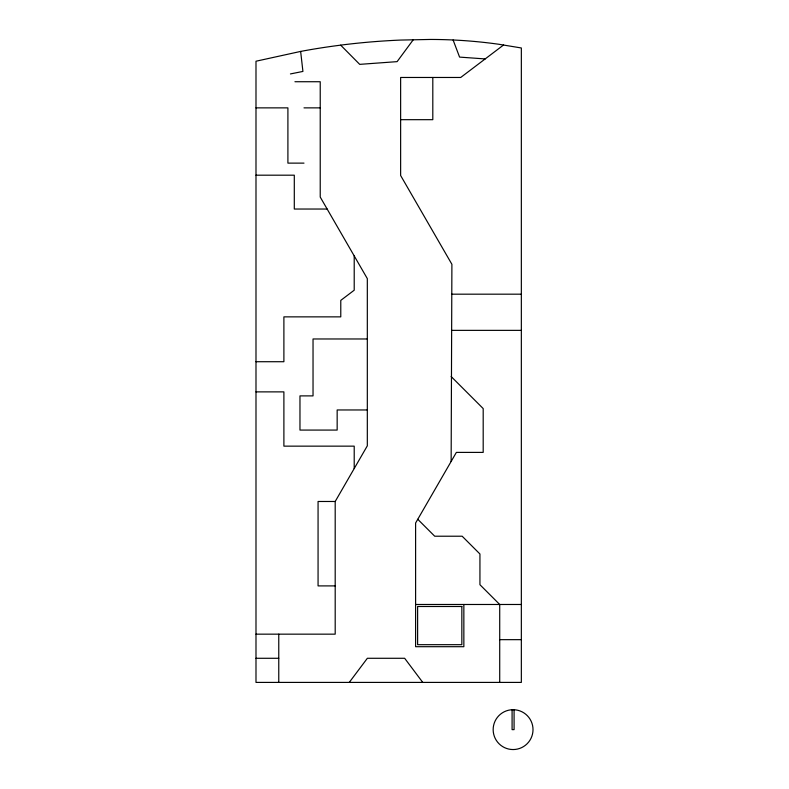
<?xml version="1.0" encoding="UTF-8"?>
<svg xmlns="http://www.w3.org/2000/svg" width="789" height="789" viewBox="0 0 789 789"><rect width="100%" height="100%" fill="white"/><g stroke="black" fill="none" stroke-linecap="round" stroke-linejoin="round"><path stroke-width="1.18" d="M451.14 461.466L451.9 264.295L400.634 175.513L400.634 77.47L460.707 77.47L503.599 44.973M255.991 634.159L335.197 634.159L335.197 501.479L367.319 445.834L367.319 278.616L320.226 197.053L320.226 81.731L294.938 81.731M413.318 39.667L397.104 61.641L359.705 64.363L340.68 45.151A665.66 665.66 0 0 0 300.648 51.423L255.991 61.226L255.991 682.406L521.342 682.406L521.342 47.971L498.727 44.253A491.586 491.586 0 0 0 430.192 39.45L400.871 40.061A707.684 707.684 0 0 0 342.416 44.914L340.68 45.151M349.261 682.406L367.358 658.282L404.658 658.282L422.756 682.406M290.431 73.929L302.917 71.434L300.648 51.423M255.991 107.866L287.906 107.866L287.906 163.126L303.992 163.126M303.992 107.866L320.226 107.866M400.634 119.681L432.806 119.681L432.806 77.47M255.991 175.188L294.297 175.188L294.297 209.036L327.149 209.036M451.9 294.179L521.342 294.179M451.9 330.364L521.342 330.364M367.319 338.974L313.036 338.974L313.036 395.891L299.968 395.891L299.968 430.074L337.159 430.074L337.159 409.964L367.319 409.964M255.991 361.717L283.892 361.717L283.892 316.862L340.779 316.862L340.779 300.382L354.212 290.204L354.212 255.912M255.991 391.877L283.892 391.877L283.892 446.15L354.212 446.15L354.212 468.538M335.197 501.479L318.066 501.479L318.066 585.902L335.197 585.902M415.606 604.482L521.342 604.482M499.713 639.662L521.342 639.662M255.991 658.282L278.764 658.282M485.186 58.928L459.583 57.104L453.103 39.983M451.14 376.521L483.193 408.574L483.193 452.393L456.377 452.393L415.606 523.018L415.606 646.694L463.853 646.694L463.853 604.482M417.766 519.28L434.709 536.214L462.157 536.214L479.939 553.996L479.939 584.708L499.713 604.482L499.713 682.406M514.083 709.765L514.083 729.628L512.091 729.628L512.091 709.765M278.764 634.159L278.764 682.406M513.087 709.696L510.483 709.873A19.922 19.922 0 0 0 496.281 740.329A19.922 19.922 0 0 0 529.892 740.329A19.922 19.922 0 0 0 515.69 709.873L513.087 709.696M461.841 606.494L417.618 606.494L417.618 644.682L461.841 644.682L461.841 606.494"/></g></svg>
